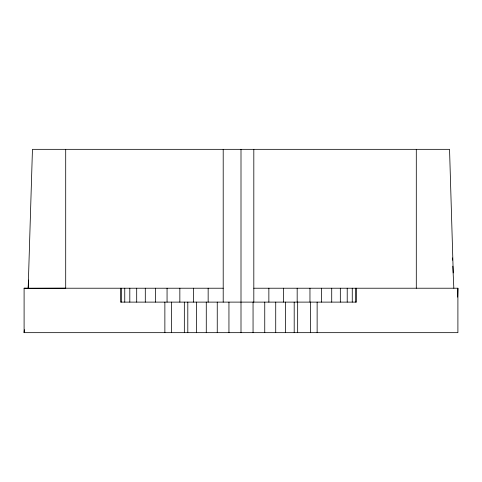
<?xml version="1.0" encoding="UTF-8"?>
<svg xmlns="http://www.w3.org/2000/svg" width="482" height="482" viewBox="0 0 482 482"><rect width="100%" height="100%" fill="white"/><g stroke="black" fill="none" stroke-linecap="round" stroke-linejoin="round"><path stroke-width="0.72" d="M457.665 297.111L457.9 288.218L253.815 288.218M28.661 280.072L28.179 288.338L24.1 288.218L24.1 332.664L457.9 332.664L457.9 288.218M24.1 332.664L24.371 329.706M24.1 288.218L223.202 288.218M452.333 257.936L452.471 260.184M452.839 266.178L453.833 288.218M453.249 272.92L449.543 149.336L32.457 149.336L28.179 288.338L65.703 288.218L65.703 149.336M416.297 149.336L416.297 288.218M356.553 288.218L356.553 302.112L120.464 302.112L120.464 288.218M355.397 288.218L355.397 302.112M352.264 288.218L352.264 302.112M347.215 288.218L347.215 302.112M340.328 288.218L340.328 302.112M331.718 288.218L331.718 302.112M321.542 288.218L321.542 302.112M317.132 302.112L317.132 332.664M310.444 302.112L310.444 332.664M309.962 288.218L309.962 302.112M297.665 302.112L297.665 332.664M297.177 288.218L297.177 302.112M294.195 302.112L294.195 332.664M285.639 302.112L285.639 332.664M283.398 288.218L283.398 302.112M275.722 302.112L275.722 332.664M268.86 288.218L268.86 302.112M264.751 302.112L264.751 332.664M253.815 149.336L253.815 302.112M253.056 302.112L253.056 332.664M241 149.336L241 332.664M228.944 302.112L228.944 332.664M223.202 149.336L223.202 302.112M217.249 302.112L217.249 332.664M208.158 288.218L208.158 302.112M206.278 302.112L206.278 332.664M196.361 302.112L196.361 332.664M193.625 288.218L193.625 302.112M187.805 302.112L187.805 332.664M184.335 302.112L184.335 332.664M179.846 288.218L179.846 302.112M171.556 302.112L171.556 332.664M167.061 288.218L167.061 302.112M164.868 302.112L164.868 332.664M155.481 288.218L155.481 302.112M145.299 288.218L145.299 302.112M136.695 288.218L136.695 302.112M129.809 288.218L129.809 302.112M124.754 288.218L124.754 302.112M121.621 288.218L121.621 302.112"/></g></svg>
